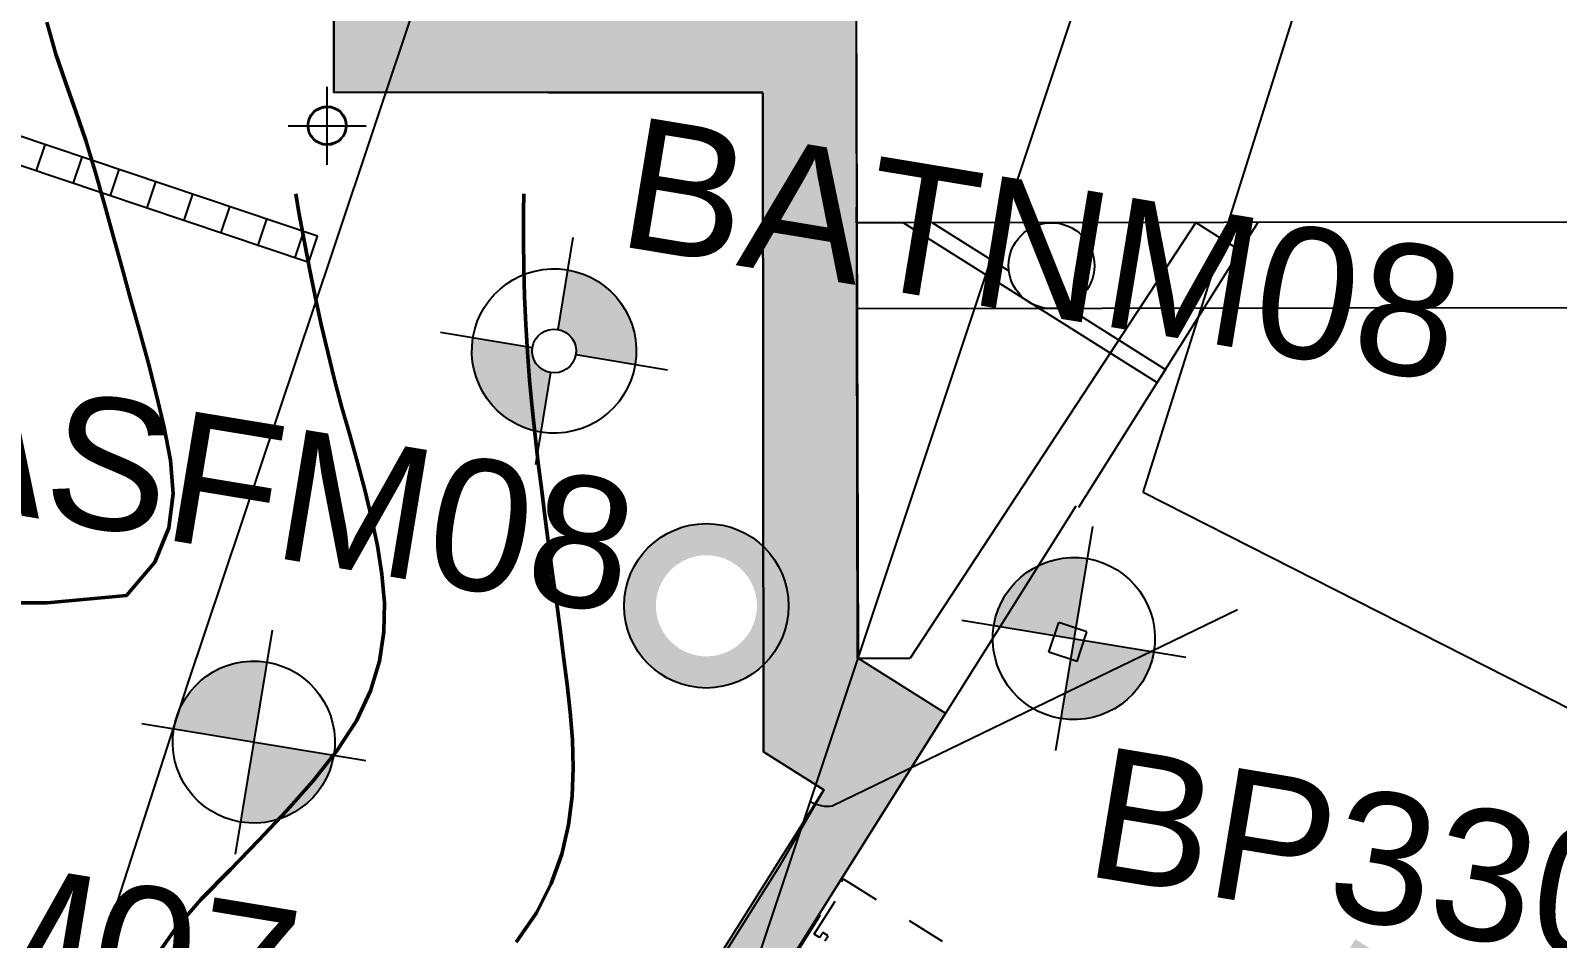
# Model space of a CAD drawing. Header units: metres. Extents: x 93017 to 94633, y 101979 to 102793.
# Drawn here: x 94065.977 to 94069.893, y 102358.24 to 102360.569 of the extents above; entities that cross this region are included whole.
import ezdxf

# ---------------------------------------------------------------- set-up
doc = ezdxf.new("R2010")
doc.units = ezdxf.units.M
doc.header["$LTSCALE"] = 0.75
doc.header["$MEASUREMENT"] = 0
doc.header["$PDMODE"] = 34
doc.header["$PDSIZE"] = 0.1
doc.linetypes.add('HIDDEN', pattern=[0.375, 0.25, -0.125])
for name, color, linetype in [('CG_DIAF', 253, 'Continuous'), ('CG_FREATIO', 252, 'Continuous'), ('CG_KG', 253, 'KG'), ('CG_KR', 253, 'Continuous'), ('CG_STA-KYK', 8, 'Continuous'), ('CG_STA-SHM', 8, 'Continuous'), ('COREBOREHOLES', 6, 'Continuous'), ('GSLAYER', 7, 'Continuous'), ('Od_skari', 8, 'Continuous'), ('OTM Line 0.25', 2, 'Continuous'), ('OTM Solid 253', 253, 'Continuous'), ('proteinomenes', 3, 'Continuous')]:
    doc.layers.add(name, color=color, linetype=linetype)
doc.styles.add('ARIAL', font='ARIAL.TTF')
doc.linetypes.add('KG', pattern='A,5,-0.5,[114,OrizLt.shx,S=1,R=0,X=0,Y=0.5],-0.5', length=6)

# ---------------------------------------------------------------- blocks, each defined once
blk = doc.blocks.new('SHM_STA')
at = {"layer": 'CG_STA-KYK'}
blk.add_circle((0, 0), 0.4, dxfattribs=at)
at = {"layer": 'CG_STA-SHM'}
blk.add_point((0, 0), dxfattribs=at)
blk = doc.blocks.new('XAIDARI')
at = {"layer": 'Od_skari'}
for p, q in [((94018.328, 102340.785), (94044.197, 102369.908)), ((94022.83, 102344.71), (94030.21, 102353.035)), ((93942.988, 102350.656), (94020.687, 102337.829)), ((93942.809, 102349.571), (94020.508, 102336.744)), ((94022.114, 102343.843), (94022.83, 102344.71)), ((94022.796, 102343.238), (94022.114, 102343.843)), ((94021.42, 102334.905), (94022.796, 102343.238)), ((94020.687, 102337.829), (94021.416, 102342.249)), ((94021.416, 102342.249), (94020.744, 102342.36)), ((94015.578, 102337.75), (94018.298, 102340.811)), ((94016.907, 102339.246), (94017.039, 102339.395)), ((94019.913, 102336.842), (94017.039, 102339.395)), ((94018.042, 102338.237), (94016.907, 102339.246)), ((94015.429, 102337.582), (94015.711, 102337.9)), ((94016.215, 102337.453), (94015.711, 102337.9)), ((94020.039, 102333.902), (94020.687, 102337.829)), ((94019.544, 102336.903), (94018.68, 102337.67)), ((94016.215, 102337.453), (94019.544, 102336.903)), ((94019.913, 102336.842), (94020.508, 102336.744)), ((94020.508, 102336.744), (94020.475, 102336.547)), ((94021.418, 102334.891), (94026.844, 102333.995))]:
    blk.add_line(p, q, dxfattribs=at)
at = {"layer": 'Od_skari', "linetype": 'HIDDEN', "ltscale": 0.5}
for p, q in [((94034.038, 102358.501), (94022.055, 102345.011)), ((94022.055, 102345.011), (94020.724, 102346.193)), ((94022.418, 102345.758), (94022.365, 102345.699)), ((94022.537, 102345.652), (94022.006, 102345.054)), ((94022.365, 102345.699), (94022.424, 102345.645)), ((94022.478, 102345.705), (94022.424, 102345.645)), ((94022.478, 102345.705), (94022.537, 102345.652))]:
    blk.add_line(p, q, dxfattribs=at)
at = {"layer": 'Od_skari'}
for points in [[(94016.215, 102337.453), (94020.744, 102342.36)], [(94025.465, 102333.007), (94026.649, 102332.811), (94026.844, 102333.995)]]:
    blk.add_lwpolyline(points, dxfattribs=at)
blk.add_circle((94018.131, 102337.694), 0.55, dxfattribs=at)

msp = doc.modelspace()

# ---------------------------------------------------------------- hatches: boundary and pattern name
at = {"layer": 'COREBOREHOLES'}
h = msp.add_hatch(color=253, dxfattribs=at)
edge = h.paths.add_edge_path()
edge.add_arc((94067.7103, 102359.0935), 0.2108, -9.3741, 350.6259)
edge = h.paths.add_edge_path(flags=16)
edge.add_arc((94067.7103, 102359.0935), 0.1296, -9.3741, 350.6259)
h = msp.add_hatch(color=253, dxfattribs=at)
edge = h.paths.add_edge_path()
edge.add_ellipse((94068.6528, 102359.0095), major_axis=(-0.1211, 0.169), ratio=1, start_angle=-45, end_angle=45)
edge.add_line((94068.4477, 102359.0434), (94068.6528, 102359.0095))
edge.add_line((94068.6528, 102359.0095), (94068.6867, 102359.2146))
edge = h.paths.add_edge_path()
edge.add_ellipse((94068.6528, 102359.0095), major_axis=(-0.1211, 0.169), ratio=1, start_angle=135, end_angle=225)
edge.add_line((94068.858, 102358.9757), (94068.6528, 102359.0095))
edge.add_line((94068.6528, 102359.0095), (94068.619, 102358.8044))
h = msp.add_hatch(color=253, dxfattribs=at)
edge = h.paths.add_edge_path()
edge.add_ellipse((94066.5494, 102358.7441), major_axis=(-0.1211, 0.169), ratio=1, start_angle=-45, end_angle=45)
edge.add_line((94066.3443, 102358.778), (94066.5494, 102358.7441))
edge.add_line((94066.5494, 102358.7441), (94066.5833, 102358.9492))
edge = h.paths.add_edge_path()
edge.add_ellipse((94066.5494, 102358.7441), major_axis=(-0.1211, 0.169), ratio=1, start_angle=135, end_angle=225)
edge.add_line((94066.7546, 102358.7102), (94066.5494, 102358.7441))
edge.add_line((94066.5494, 102358.7441), (94066.5156, 102358.539))
at = {"layer": 'OTM Solid 253'}
h = msp.add_hatch(color=256, dxfattribs=at)
h.paths.add_polyline_path([(94066.043, 102348.9891), (94063.1743, 102350.9333), (94068.0111, 102358.6217), (94067.8568, 102358.7188), (94067.8548, 102360.4079), (94066.7548, 102360.4095), (94066.7547, 102360.6496), (94068.0945, 102360.6511), (94068.0996, 102358.9591), (94068.3237, 102358.8181), (94063.3921, 102350.9789), (94066.1327, 102349.1215)])
h.paths.add_polyline_path([(94091.4345, 102360.6783), (94091.4348, 102360.4383), (94090.3348, 102360.437), (94090.3355, 102359.861), (94084.0855, 102359.8537), (94084.0868, 102358.7377), (94074.7049, 102358.7268), (94074.5969, 102358.6463), (94074.5975, 102358.1267), (94073.8375, 102358.1258), (94073.8369, 102358.6454), (94073.7286, 102358.7257), (94070.5788, 102358.722), (94069.6893, 102357.3082), (94069.1815, 102357.6276), (94065.2431, 102351.3673), (94066.9012, 102350.2431), (94066.8112, 102350.1113), (94065.0338, 102351.3165), (94069.3748, 102358.2385), (94069.5142, 102358.1509), (94069.2692, 102357.7615), (94069.6391, 102357.5288), (94070.5407, 102358.9619), (94073.6737, 102358.9656), (94073.9968, 102358.726), (94073.9973, 102358.286), (94074.4373, 102358.2865), (94074.4368, 102358.7265), (94074.7592, 102358.9669), (94083.8465, 102358.9774), (94083.8452, 102360.0934), (94090.0952, 102360.1007), (94090.0945, 102360.6767)])
h.paths.add_polyline_path([(94066.7525, 102362.3575), (94068.0925, 102362.3591), (94068.0906, 102364.0511), (94069.2879, 102364.0525), (94069.284, 102367.3664), (94071.9067, 102367.3695), (94071.9103, 102364.2955), (94071.9106, 102364.0555), (94073.6678, 102364.0576), (94073.9903, 102364.298), (94073.9898, 102364.738), (94074.4298, 102364.7385), (94074.4303, 102364.2985), (94074.7533, 102364.0589), (94078.6553, 102364.0634), (94082.2521, 102362.9516), (94082.9208, 102362.9524), (94083.2451, 102364.0087), (94083.8406, 102364.0094), (94083.8419, 102362.9534), (94090.0919, 102362.9607), (94090.0925, 102362.3847), (94091.4325, 102362.3863), (94091.4322, 102362.6263), (94090.3322, 102362.625), (94090.3316, 102363.201), (94084.0816, 102363.1937), (94084.0803, 102364.2497), (94083.0677, 102364.2485), (94082.7373, 102363.1722), (94082.3526, 102363.1717), (94078.6962, 102364.3035), (94074.6984, 102364.2988), (94074.5902, 102364.3791), (94074.5896, 102364.8987), (94073.8296, 102364.8978), (94073.8302, 102364.3782), (94073.7221, 102364.2977), (94072.0703, 102364.2957), (94072.0665, 102367.5297), (94069.1238, 102367.5262), (94069.1276, 102364.2923), (94067.8503, 102364.2908), (94067.8523, 102362.5988), (94066.7523, 102362.5975)])
at = {"layer": 'proteinomenes'}
h = msp.add_hatch(color=253, dxfattribs=at)
edge = h.paths.add_edge_path()
edge.add_ellipse((94067.3197, 102359.7468), major_axis=(0.1714, 0.1228), ratio=1, start_angle=405, end_angle=675)
edge.add_line((94067.5277, 102359.7125), (94067.3752, 102359.7377))
edge.add_ellipse((94067.3197, 102359.7468), major_axis=(0.0457, 0.0328), ratio=1, start_angle=405, end_angle=675, ccw=False)
edge.add_line((94067.3289, 102359.8023), (94067.3541, 102359.9548))
edge = h.paths.add_edge_path(flags=17)
edge.add_ellipse((94067.3197, 102359.7468), major_axis=(0.0457, 0.0328), ratio=1, start_angle=585, end_angle=855, ccw=False)
edge.add_line((94067.3106, 102359.6913), (94067.2854, 102359.5388))
edge.add_ellipse((94067.3197, 102359.7468), major_axis=(0.1714, 0.1228), ratio=1, start_angle=585, end_angle=855)
edge.add_line((94067.1117, 102359.7812), (94067.2642, 102359.756))

# ---------------------------------------------------------------- linework, layer by layer
at = {"layer": 'CG_DIAF'}
for p, q in [((94065.992, 102360.2096), (94066.0143, 102360.2759)), ((94066.0868, 102360.1777), (94066.1091, 102360.2441)), ((94066.1816, 102360.1459), (94066.2038, 102360.2123)), ((94066.2764, 102360.1141), (94066.2986, 102360.1804)), ((94066.3712, 102360.0822), (94066.3934, 102360.1486)), ((94066.4659, 102360.0504), (94066.4882, 102360.1167)), ((94066.5607, 102360.0185), (94066.583, 102360.0849)), ((94066.6555, 102359.9867), (94066.6778, 102360.0531))]:
    msp.add_line(p, q, dxfattribs=at)
msp.add_lwpolyline([(94065.4232, 102360.4006), (94066.6905, 102359.9749), (94066.7128, 102360.0413), (94065.4455, 102360.467)], close=True, dxfattribs=at)
at = {"layer": 'CG_FREATIO'}
for p, q in [((94068.5888, 102358.9749), (94068.6142, 102359.0508)), ((94068.6863, 102359.0267), (94068.6142, 102359.0508)), ((94068.661, 102358.9509), (94068.6863, 102359.0267)), ((94068.661, 102358.9509), (94068.5888, 102358.9749))]:
    msp.add_line(p, q, dxfattribs=at)
at = {"layer": 'CG_KG'}
for p, q in [((94068.8309, 102359.3844), (94069.2613, 102360.7484)), ((94070.5223, 102358.5249), (94068.8309, 102359.3844))]:
    msp.add_line(p, q, dxfattribs=at)
at = {"layer": 'CG_KR'}
for p, q in [((94066.7523, 102360.0017), (94069.3679, 102367.8439)), ((94067.4611, 102357.0443), (94068.8455, 102361.1962)), ((94066.3792, 102358.891), (94066.7523, 102360.0017)), ((94069.0729, 102359.083), (94068.0346, 102358.5804)), ((94065.9293, 102357.4952), (94066.3792, 102358.891))]:
    msp.add_line(p, q, dxfattribs=at)
at = {"layer": 'CG_KR', "flags": 128}
for points in [[(94079.3543, 102343.7899, 0.000001), (94076.7872, 102345.6381, 0.000007), (94076.2725, 102346.0086, 0.000072)], [(94078.3057, 102345.5334, -0.000003), (94080.4194, 102344.0086, -0.000361)]]:
    msp.add_lwpolyline(points, format="xyb", dxfattribs=at)
at = {"layer": 'CG_KR'}
msp.add_arc((94068.0216, 102358.6683), 0.0889, 239.8641, 278.4142, dxfattribs=at)
at = {"layer": 'COREBOREHOLES', "color": 253}
for p, q in [((94068.7003, 102359.2967), (94068.6054, 102358.7223)), ((94068.3657, 102359.0569), (94068.94, 102358.9621)), ((94066.5968, 102359.0313), (94066.502, 102358.4569)), ((94066.2623, 102358.7915), (94066.8366, 102358.6967))]:
    msp.add_line(p, q, dxfattribs=at)
msp.add_circle((94067.7103, 102359.0935), 0.2108, dxfattribs=at)
for centre in [(94068.6528, 102359.0095), (94066.5494, 102358.7441)]:
    msp.add_ellipse(centre, major_axis=(0.169, 0.1211), ratio=1, start_param=5.497787, end_param=11.780972, dxfattribs=at)
at = {"layer": 'GSLAYER', "color": 1, "lineweight": 50, "flags": 128}
for points in [[(94065.8415, 102359.1015), (94066.0194, 102359.101), (94066.2228, 102359.1197), (94066.296, 102359.2054), (94066.3317, 102359.2936), (94066.3426, 102359.3808), (94066.3361, 102359.4667), (94066.3199, 102359.551), (94066.3003, 102359.6336), (94066.2793, 102359.7149), (94066.2572, 102359.7958), (94066.2345, 102359.877), (94066.2117, 102359.9591), (94066.1889, 102360.0424), (94066.166, 102360.1256), (94066.1426, 102360.2074), (94066.1183, 102360.2864), (94066.093, 102360.3614), (94066.0672, 102360.4338), (94066.0421, 102360.5083), (94066.0191, 102360.5899)], [(94067.2225, 102358.2311), (94067.2742, 102358.3062), (94067.3126, 102358.3817), (94067.3395, 102358.457), (94067.3567, 102358.5316), (94067.3661, 102358.6051), (94067.369, 102358.6778), (94067.3669, 102358.7497), (94067.3611, 102358.821), (94067.3531, 102358.8921), (94067.3442, 102358.963), (94067.3349, 102359.0338), (94067.3255, 102359.1046), (94067.316, 102359.1754), (94067.3064, 102359.2462), (94067.297, 102359.317), (94067.2879, 102359.3879), (94067.2791, 102359.4588), (94067.2708, 102359.5298), (94067.2633, 102359.6009), (94067.2568, 102359.6722), (94067.2512, 102359.7436), (94067.2469, 102359.8152), (94067.2437, 102359.8869), (94067.2417, 102359.9589), (94067.2409, 102360.031), (94067.2413, 102360.1032), (94067.2423, 102360.1501)], [(94066.2916, 102358.1843), (94066.3481, 102358.2641), (94066.4148, 102358.3411), (94066.4886, 102358.4167), (94066.5627, 102358.4924), (94066.6346, 102358.5683), (94066.702, 102358.6447), (94066.7624, 102358.7216), (94066.8126, 102358.7986), (94066.8492, 102358.8752), (94066.872, 102358.9512), (94066.883, 102359.0265), (94066.8843, 102359.101), (94066.8782, 102359.1747), (94066.8667, 102359.2475), (94066.8518, 102359.3194), (94066.8343, 102359.3905), (94066.8152, 102359.4613), (94066.7954, 102359.5317), (94066.7756, 102359.6022), (94066.7568, 102359.673), (94066.7392, 102359.744), (94066.7227, 102359.8152), (94066.7072, 102359.8867), (94066.6926, 102359.9583), (94066.6787, 102360.0301), (94066.6654, 102360.102), (94066.6569, 102360.1495)]]:
    msp.add_lwpolyline(points, dxfattribs=at)
at = {"layer": 'OTM Line 0.25', "flags": 128}
msp.add_lwpolyline([(94066.043, 102348.9891), (94063.1743, 102350.9332), (94068.0111, 102358.6217), (94067.8568, 102358.7188), (94067.8548, 102360.4079), (94066.7548, 102360.4095), (94066.7547, 102360.6495), (94068.0945, 102360.6511), (94068.0996, 102358.9591), (94068.3237, 102358.8181), (94063.392, 102350.9789), (94066.1327, 102349.1215), (94066.043, 102348.9891)], dxfattribs=at)
at = {"layer": 'proteinomenes', "color": 253}
for p, q in [((94067.3678, 102360.038), (94067.3289, 102359.8023)), ((94067.0285, 102359.7949), (94067.2642, 102359.756)), ((94067.3752, 102359.7377), (94067.6109, 102359.6987)), ((94067.3106, 102359.6913), (94067.2717, 102359.4556))]:
    msp.add_line(p, q, dxfattribs=at)
for major_axis in [(0.1714, 0.1228), (0.0457, 0.0328)]:
    msp.add_ellipse((94067.3197, 102359.7468), major_axis=major_axis, ratio=1, start_param=5.497787, end_param=11.780972, dxfattribs=at)

# ---------------------------------------------------------------- block references
at = {"xscale": 0.1999999999955401, "yscale": 0.1999999999970896, "zscale": 0.2, "rotation": 189.440801158079}
msp.add_blockref('XAIDARI', (109260.2786, 125634.6141), dxfattribs=at)
at = {"layer": 'CG_STA-SHM', "xscale": 0.120000000013111, "yscale": 0.1187999999965541, "zscale": 0.12, "rotation": 189.4408011610518}
msp.add_blockref('SHM_STA', (94066.7376, 102360.3246), dxfattribs=at)

# ---------------------------------------------------------------- texts
at = {"layer": 'COREBOREHOLES', "color": 253, "style": 'ARIAL'}
msp.add_text('BATNM08', height=0.336, rotation=350.6259, dxfattribs=at).set_placement((94067.4757, 102360.0181))
at = {"layer": 'COREBOREHOLES', "color": 253, "char_height": 0.336, "attachment_point": 1, "rotation": 350.6259, "style": 'ARIAL'}
for s, insert, width in [('{\\fArial|b0|i0|c0|p34;BASFM08}', (94065.4363, 102359.7503), 0.379169), ('{\\fArial|b0|i0|c0|p34;BP3307}', (94068.7292, 102358.7347), 0.54167), ('{\\fArial|b0|i0|c0|p34;BASPM07}', (94064.5464, 102358.6598), 0.54167)]:
    msp.add_mtext(s, dxfattribs=dict(at, insert=insert, width=width))

doc.saveas('drawing.dxf')
